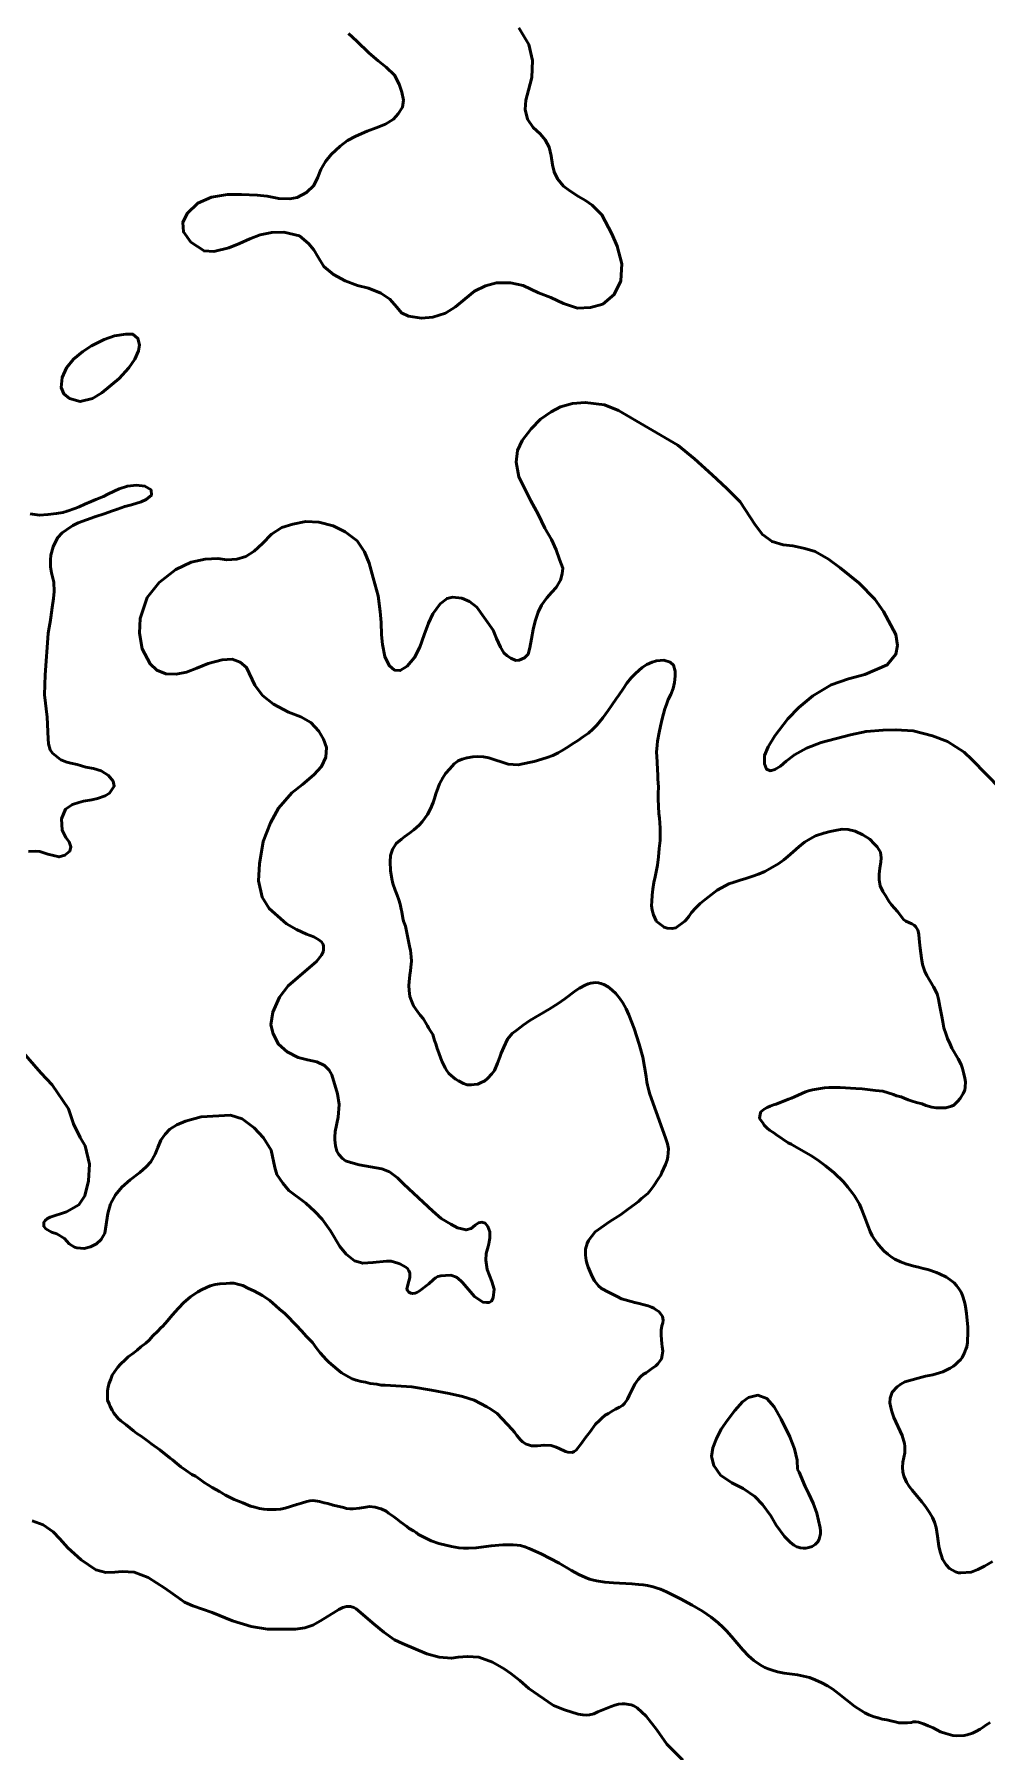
# Model space of a CAD drawing. Header units: metres. Extents: x 531395 to 538605, y 1843190 to 1853105.
# Drawn here: x 536521 to 537443, y 1847196 to 1848858 of the extents above; entities that cross this region are included whole.
import ezdxf

# ---------------------------------------------------------------- set-up
doc = ezdxf.new("R2010")
doc.units = ezdxf.units.M
doc.header["$LTSCALE"] = 4
doc.layers.add('2', color=7, linetype='Continuous', lineweight=53)

msp = doc.modelspace()

# ---------------------------------------------------------------- linework, layer by layer
at = {"layer": '2'}
for points in [[(536825.5, 1848859.05), (536833.58, 1848851.69), (536845.03, 1848840.3), (536854.1, 1848832.72), (536861.84, 1848826.4), (536870.06, 1848818.73), (536874.41, 1848810.07), (536877.05, 1848802.19), (536878.6, 1848794.39), (536877.63, 1848787.81), (536873.55, 1848781.19), (536868.96, 1848776.13), (536861.32, 1848771.37), (536852.26, 1848767.73), (536843.48, 1848764.45), (536832.69, 1848759.86), (536824.67, 1848755.59), (536817.44, 1848750.11), (536808.78, 1848742.1), (536803.2, 1848735.31), (536798.82, 1848727.58), (536795.83, 1848719.91), (536791.89, 1848712.01), (536784.93, 1848705.17), (536775.8, 1848700.23), (536768.71, 1848699.08), (536758.02, 1848699.25), (536746.63, 1848701.7), (536737.24, 1848702.76), (536721.89, 1848703.14), (536708.53, 1848703.1), (536692.86, 1848700.64), (536679.53, 1848694.78), (536669.27, 1848684.75), (536665.29, 1848676.31), (536665.71, 1848667.09), (536672.9, 1848657.15), (536685.73, 1848648.72), (536695.17, 1848648.2), (536709.56, 1848651.48), (536720.03, 1848655.93), (536730.09, 1848660.33), (536740, 1848664.07), (536751.25, 1848666.56), (536762.95, 1848666.94), (536778.03, 1848663.3), (536786.86, 1848655.92), (536792.1, 1848649.84), (536796.17, 1848642.55), (536801.63, 1848633.59), (536810.84, 1848625.72), (536822.23, 1848619.6), (536834.05, 1848615.26), (536844.91, 1848612.64), (536856.9, 1848607.77), (536865.66, 1848602), (536872.27, 1848594.25)], [(537080.39, 1848665.05), (537070.6, 1848683.43), (537061.52, 1848692.94), (537054.86, 1848697.45), (537048.17, 1848701.2), (537039.75, 1848706.9), (537033.51, 1848711.46), (537027.75, 1848718.34), (537024.57, 1848725.3), (537022.82, 1848732.1), (537021.83, 1848740.61), (537019.75, 1848749.21), (537015.91, 1848756.31), (537011.06, 1848761.89), (537004.29, 1848768.22), (536998.72, 1848776.3), (536996.48, 1848785.42), (536997.24, 1848794.67), (536999.79, 1848804.24), (537002.9, 1848816.46), (537003.46, 1848833.01), (537000.17, 1848848.37), (536990.31, 1848864.68)], [(536872.27, 1848594.25), (536876.69, 1848588.62), (536883.73, 1848585.55), (536896.13, 1848583.65), (536907.15, 1848584.39), (536919.28, 1848588.49), (536929.05, 1848594.47), (536938.28, 1848602.23), (536947.54, 1848609.77), (536958.25, 1848615), (536968.8, 1848617.84), (536982.17, 1848617.88), (536994.55, 1848615.22), (537009.5, 1848608.01), (537021.35, 1848603.45), (537033.65, 1848597.76), (537047.1, 1848593.29), (537059.66, 1848593.77), (537071.68, 1848597), (537082.56, 1848606.34), (537089.09, 1848619.71), (537090.2, 1848636.22), (537085.43, 1848653.13), (537080.39, 1848665.05)], [(537086.93, 1848494.32), (537073.25, 1848499.74), (537054.66, 1848502.11), (537042.29, 1848500.89), (537030.82, 1848497.62), (537021.76, 1848493.02), (537011.48, 1848485.9), (537002.23, 1848476.42), (536993.63, 1848465.07), (536989.23, 1848455.62), (536987.87, 1848444.14), (536990.46, 1848430.11), (536996.15, 1848418.26), (537002, 1848406.87), (537009.11, 1848393.89), (537015.63, 1848380.42), (537021.87, 1848369.29), (537026.37, 1848359.36), (537029.7, 1848350.15), (537033.08, 1848341.49), (537032.39, 1848336.23), (537030.65, 1848329.89), (537026.49, 1848322.94), (537022.26, 1848318.57), (537017.41, 1848312.94), (537012.41, 1848305.89), (537009.02, 1848298.92), (537006.34, 1848290.42), (537004.27, 1848282.2), (537002.49, 1848273.38), (537001.14, 1848264.6), (536999.4, 1848258.25), (536995.79, 1848254.92), (536990.58, 1848252.49), (536987.36, 1848252.33), (536982.48, 1848254.46), (536978.97, 1848256.85), (536975.93, 1848259.84), (536972.5, 1848265.26), (536968.63, 1848273.55), (536965.66, 1848281.5), (536949.71, 1848303.8), (536942.7, 1848309.34), (536935.33, 1848312.48), (536926.15, 1848313.57), (536920.91, 1848312.31), (536914.08, 1848307.1), (536907, 1848297.44), (536902.86, 1848288.56), (536898.68, 1848277.18), (536894.58, 1848265.17), (536889.26, 1848255.29), (536882.37, 1848246.84), (536875.44, 1848242.48), (536870.09, 1848243.04), (536864.94, 1848247.51), (536860.59, 1848256.17), (536858.48, 1848267.89), (536857.51, 1848277.15), (536857.1, 1848289.07), (536857.1, 1848289.07), (536856.2, 1848299.64), (536854.09, 1848315.02), (536849.52, 1848332.17), (536845.5, 1848346.36), (536840.86, 1848357.57), (536834.04, 1848367.99), (536822.34, 1848376.87), (536810.59, 1848382.52), (536796.69, 1848386.19), (536784.13, 1848386.67), (536771.68, 1848384.37), (536761.08, 1848380.98), (536750.82, 1848374.62), (536742.37, 1848365.66), (536734.3, 1848358.15), (536725.97, 1848352.77), (536717.4, 1848350.48), (536707.69, 1848349.68), (536699.02, 1848350.94), (536686.9, 1848350.5), (536673.34, 1848347.53), (536658.21, 1848340.38), (536642.21, 1848327.75), (536630.53, 1848313.24), (536623.72, 1848292.94), (536623.22, 1848278.66), (536625.85, 1848263.44), (536633.65, 1848249.15), (536639.88, 1848242.86), (536648.69, 1848239.36), (536658.65, 1848239), (536668.76, 1848241.04), (536678.67, 1848244.78), (536689.79, 1848249.3), (536703.06, 1848252.89), (536713.02, 1848253.5), (536720.69, 1848250.51), (536726.77, 1848245.5), (536734.77, 1848228.54), (536742.2, 1848218.4)], [(537456.9, 1848127.63), (537428.86, 1848156.6), (537421.37, 1848163.5), (537405.17, 1848174.01), (537390.86, 1848179.36), (537371.99, 1848184.07), (537355.36, 1848185.27), (537343, 1848185.02), (537326.45, 1848183.64), (537326.45, 1848183.64), (537311.54, 1848180.19), (537283.08, 1848172.79), (537268.73, 1848167.36), (537257.17, 1848161.06), (537249.16, 1848154.85), (537243.58, 1848150), (537238.25, 1848146.68), (537234.07, 1848145.55), (537230.24, 1848147.05), (537228.13, 1848152.19), (537228.28, 1848160.19), (537231.69, 1848168.88), (537238.15, 1848179.22), (537250.79, 1848195.67), (537261.47, 1848206.72), (537275.04, 1848217.99), (537292.65, 1848228.77), (537309.46, 1848234.38), (537325.34, 1848238.81), (537346.88, 1848248.2), (537355.3, 1848258.34), (537356.8, 1848266.81), (537355.35, 1848277.43), (537343.28, 1848299.74), (537335.02, 1848311.5), (537319.73, 1848327.08), (537301.5, 1848342.11), (537290.18, 1848350.49), (537277.28, 1848357.62), (537267.12, 1848360.65), (537255.5, 1848363.29), (537246.22, 1848364.26), (537235.52, 1848367.33), (537226.1, 1848374.21), (537218.98, 1848383.52), (537204.67, 1848405.68), (537191.62, 1848418.72), (537177.37, 1848431.94), (537160.39, 1848447.33), (537144.2, 1848460.54), (537086.93, 1848494.32)], [(536517.42, 1848394.21), (536526.55, 1848393.02), (536534.59, 1848393.41), (536542.94, 1848394.48), (536549.09, 1848395.43), (536553.1, 1848396.92), (536560.5, 1848399.45), (536564.76, 1848400.97), (536570.34, 1848403.56), (536576.29, 1848406.31), (536580.77, 1848408.12), (536588.27, 1848411.05), (536592.47, 1848413.09), (536598.79, 1848416.01), (536603.48, 1848418.37), (536611.51, 1848421.1), (536620.15, 1848421.94), (536628.34, 1848421.04), (536634.35, 1848417.41), (536634.79, 1848412.38), (536629.78, 1848408.16), (536624.7, 1848405.89), (536615.37, 1848403.02), (536608.91, 1848401.38), (536601.76, 1848398.88), (536596.13, 1848396.81), (536589.98, 1848394.69), (536579.8, 1848391.32), (536563.9, 1848385.49), (536558.58, 1848382.94), (536552.41, 1848378.73), (536548.43, 1848375.8), (536543.89, 1848370.99), (536539.64, 1848362.43), (536537.45, 1848354.1), (536536.91, 1848349.61), (536537.01, 1848342.97), (536538.07, 1848336.96), (536540.12, 1848328.07), (536540.73, 1848319.14), (536539.94, 1848312.27), (536538.69, 1848303.66), (536537.31, 1848293.99), (536536.77, 1848289.49), (536535.58, 1848282.71), (536534.9, 1848278.33), (536531.74, 1848238.31), (536531.11, 1848219.15), (536533.66, 1848197.43), (536534.9, 1848176.39), (536535.05, 1848171.59), (536536.75, 1848165.78), (536539.07, 1848162.52), (536543.68, 1848158.61), (536547.2, 1848156.27), (536552.81, 1848153.9), (536556.85, 1848152.79), (536562.72, 1848151.63), (536571.33, 1848149.21), (536578.8, 1848147.7), (536586.1, 1848145.4), (536593.26, 1848140.86), (536597.79, 1848135.37), (536598.83, 1848130.79), (536594.14, 1848123.75), (536589.97, 1848121.45), (536582.45, 1848118.78), (536576.99, 1848117.52), (536569.06, 1848116.1), (536564.52, 1848114.81), (536558.2, 1848113.05), (536551.56, 1848108.27), (536547.77, 1848099.1), (536548.25, 1848087.95), (536552.03, 1848080.94), (536555.1, 1848076.86), (536556.82, 1848071.97), (536555.6, 1848067.79), (536550.97, 1848063.75), (536545.28, 1848062.19), (536534.4, 1848065.01), (536526.7, 1848067.4), (536522.5, 1848067.71), (536515.6, 1848067.59)], [(536878.72, 1848000), (536878.06, 1848003), (536877.03, 1848009.14), (536876.56, 1848011.63), (536875.48, 1848016.61), (536874.08, 1848020.65), (536872.73, 1848025.07), (536870.71, 1848030.15), (536868.44, 1848036.36), (536867.39, 1848040.9), (536866.08, 1848048.91), (536865.72, 1848057.54), (536866.06, 1848063.54), (536867.97, 1848069.46), (536871.72, 1848075.07), (536876.64, 1848079.53), (536879.98, 1848081.99), (536884.54, 1848085.11), (536888.7, 1848088.31), (536893.88, 1848092.79), (536896.74, 1848096.1), (536901.87, 1848103.17), (536904.86, 1848108.7), (536907.39, 1848114.82), (536908.76, 1848118.61), (536910.05, 1848123.16), (536912.32, 1848129.25), (536913.69, 1848133.04), (536916.65, 1848138.82), (536919.41, 1848142.89), (536923.43, 1848147.37), (536927.64, 1848152.39), (536931.57, 1848155.31), (536935.66, 1848156.95), (536940.31, 1848158.14), (536945.76, 1848159.16), (536950.79, 1848159.35), (536956.13, 1848159.06), (536961.42, 1848158.12), (536980.19, 1848151.91), (536989.77, 1848151.41), (537000.42, 1848153.45), (537005.33, 1848154.67), (537012.74, 1848156.69), (537017.73, 1848158.31), (537023.32, 1848160.38), (537028.59, 1848162.93), (537034.06, 1848166.03), (537038.99, 1848169.32), (537042.47, 1848171.67), (537047.32, 1848174.56), (537053.07, 1848178.59), (537057.74, 1848181.85), (537062.07, 1848185.85), (537065.77, 1848189.65), (537071.67, 1848196.81), (537076.81, 1848203.88), (537080.37, 1848208.95), (537084.57, 1848215.14), (537087.25, 1848218.82), (537091.34, 1848224.86), (537094.98, 1848230.33), (537099.16, 1848235.61), (537103.2, 1848239.83), (537109.91, 1848245.66), (537114.39, 1848248.38), (537119.55, 1848250.79), (537123.55, 1848252.03), (537130.62, 1848252.46), (537136.79, 1848250.59), (537139.96, 1848247.85), (537141.66, 1848242.09), (537141.86, 1848237.06), (537141.15, 1848230.89), (537139.73, 1848225.29), (537137.43, 1848219.45), (537135.03, 1848214.38), (537133.24, 1848209.77), (537131.67, 1848205.45), (537130.41, 1848200.64), (537129.27, 1848195.97), (537127.66, 1848188.66), (537126.29, 1848182.55), (537124.66, 1848174.33), (537124.22, 1848170.27), (537123.68, 1848163.73), (537123.93, 1848159.35), (537124.19, 1848153.81), (537124.5, 1848146.6), (537124.95, 1848141.6), (537125.03, 1848137.59), (537125.52, 1848130.01), (537125.35, 1848123.65), (537125.18, 1848118.45), (537125.41, 1848110.83), (537125.79, 1848104.27), (537126.46, 1848099.56), (537126.97, 1848095.21), (537127.19, 1848089.93), (537127.32, 1848085.41), (537127.02, 1848078)], [(536742.2, 1848218.4), (536752.98, 1848210.06), (536767.46, 1848202.26), (536779.31, 1848197.7), (536789.01, 1848192.14), (536796.76, 1848183.88), (536801.33, 1848176), (536804.3, 1848168.05), (536803.54, 1848158.8), (536799.21, 1848149.67), (536792.06, 1848141.62), (536781.06, 1848132.37), (536770.7, 1848124.16), (536757.86, 1848109.41), (536750.03, 1848095.14), (536742.97, 1848076.97), (536739.31, 1848055.53), (536738.3, 1848039.13), (536741.97, 1848023.28), (536748.62, 1848012.41), (536762.49, 1848000)], [(537127.02, 1848078), (537126.35, 1848070.41), (537125.62, 1848062.16), (537124.72, 1848054.29), (537123.41, 1848047.66), (537122.27, 1848043), (537121.1, 1848037.42), (537120.03, 1848031.08), (537119.29, 1848025.17), (537119.2, 1848019.2), (537118.91, 1848015.02), (537119.53, 1848010.82), (537120.71, 1848006.17), (537123.21, 1848000.24), (537123.37, 1848000)], [(537151.01, 1848000), (537151.88, 1848000.97), (537154.82, 1848004.68), (537157.64, 1848008.25), (537161.28, 1848012.55), (537165.95, 1848016.98), (537170.68, 1848020.9), (537176.62, 1848025.47), (537182.45, 1848029.9), (537186.45, 1848032.31), (537193.5, 1848036.23), (537198.75, 1848037.88), (537204.63, 1848039.72), (537210.02, 1848041.26), (537216, 1848043.25), (537222.36, 1848045.41), (537228.65, 1848048.08), (537235.82, 1848052.15), (537242, 1848055.84), (537247.04, 1848059.28), (537250.8, 1848062.56), (537255.84, 1848067.16), (537261.5, 1848071.96), (537266.82, 1848076.33), (537272.37, 1848079.83), (537277.5, 1848082.49), (537285.47, 1848085.23), (537291.88, 1848086.88), (537296.57, 1848087.81), (537303.29, 1848088.98), (537309.01, 1848088.86), (537316.09, 1848086.97), (537323.49, 1848083.42), (537330.19, 1848079.28), (537334.44, 1848074.98), (537337.24, 1848072.07), (537340.31, 1848066.85), (537341.21, 1848061.26), (537340.78, 1848057.19), (537339.9, 1848051.39), (537339.16, 1848045.48), (537339.16, 1848039.91), (537340.21, 1848034.21), (537342.65, 1848028.79), (537345.17, 1848024.94), (537348.66, 1848019.39), (537351.26, 1848015.93), (537357, 1848009.43), (537361.12, 1848003.76), (537362.63, 1848001.79), (537365.1, 1848000)], [(536801.33, 1847972.4), (536801.43, 1847974.24), (536801.33, 1847975.79), (536801.04, 1847977.53), (536799.4, 1847979.95), (536796.7, 1847982.08), (536791.91, 1847984.88), (536784.92, 1847987.52), (536775.02, 1847992.08), (536765.46, 1847997.34), (536762.49, 1848000)], [(536878.72, 1848000), (536880.57, 1847995.09), (536884.88, 1847974.24), (536885.42, 1847971.87), (536886.17, 1847965.47), (536886.36, 1847961.44), (536885.98, 1847955.45), (536885.58, 1847951.89), (536884.94, 1847948.03), (536884.09, 1847941.44), (536883.99, 1847937.65), (536884.25, 1847933.08), (536884.93, 1847927.21), (536886.49, 1847923.07), (536888.41, 1847918.16), (536892.29, 1847912.66), (536894.86, 1847909.17), (536897.66, 1847905.98), (536902.02, 1847898.65), (536903.04, 1847896.88), (536905.07, 1847893.33), (536907.04, 1847890.31), (536908.79, 1847884.57), (536909.99, 1847881.19), (536911.32, 1847876.75), (536912.88, 1847872.61), (536914.86, 1847867.16), (536916.07, 1847863.79), (536917.44, 1847861.24), (536919.18, 1847857.93), (536920.49, 1847855.92), (536922.76, 1847852.67), (536926.99, 1847848.84), (536929.07, 1847847.18), (536931.99, 1847845.36), (536936.86, 1847842.95), (536940.25, 1847841.72), (536944.58, 1847841.68), (536947.25, 1847841.99), (536950.74, 1847842.13), (536953.29, 1847843.5), (536957.37, 1847845.6), (536960.09, 1847847.81), (536964.16, 1847852.33), (536966.75, 1847855.61), (536969.74, 1847862.44), (536972.03, 1847868.38), (536973.19, 1847872.3), (536975.78, 1847878.01), (536979.48, 1847885.74), (536983.96, 1847891.39), (536988.68, 1847894.91), (536994.65, 1847899.39), (537001.15, 1847903.93), (537019.85, 1847914.99), (537028.3, 1847920.25), (537034.93, 1847924.85), (537045.63, 1847932.8), (537049, 1847935.03), (537054.53, 1847938.09), (537057.33, 1847939.29), (537059.94, 1847940.03), (537062.47, 1847940.41), (537064.99, 1847940.53), (537067.48, 1847940.35), (537069.89, 1847939.83), (537072.73, 1847938.79), (537076.72, 1847936.56), (537080.8, 1847933.35), (537084.24, 1847929.86), (537088.05, 1847925.18), (537090.94, 1847920.87), (537094.15, 1847915.21), (537096.96, 1847909.39), (537102.13, 1847896.21), (537107, 1847881.13), (537110.34, 1847868.32), (537113.68, 1847849.67), (537114.29, 1847844.33), (537114.9, 1847841.43), (537116.05, 1847836.16), (537117.02, 1847832.48), (537129.34, 1847798.5), (537132.46, 1847790.21), (537134.21, 1847784.47), (537135.3, 1847779.73), (537134.56, 1847772.08), (537133.87, 1847768.75), (537132.47, 1847764.54), (537128.77, 1847756.81), (537127.71, 1847754.25), (537125.65, 1847751.04), (537120.59, 1847743.43), (537117.76, 1847739.85), (537115.16, 1847736.58), (537109.26, 1847731.57), (537106.07, 1847728.77), (537102.35, 1847725.9)], [(537123.37, 1848000), (537130.94, 1847994.21), (537133.87, 1847993.4), (537138.67, 1847992.87), (537142.4, 1847993.67), (537151.01, 1848000)], [(537301.36, 1847839.17), (537316.56, 1847838.23), (537322.62, 1847837.64), (537335.72, 1847836.04), (537342.62, 1847835.39), (537352.88, 1847832.13), (537355.97, 1847831.13), (537360.44, 1847830.01), (537363.3, 1847828.71), (537367.29, 1847826.99), (537371.22, 1847825.81), (537375.15, 1847824.63), (537380.74, 1847823.1), (537384.44, 1847821.62), (537390.03, 1847820.09), (537394.44, 1847819.51), (537400.15, 1847819.34), (537403.66, 1847819.47), (537409.19, 1847820.91), (537411.5, 1847821.99), (537414.89, 1847825.63), (537417.56, 1847828.37), (537420.52, 1847833.32), (537422.06, 1847836.47), (537422.53, 1847839.51), (537422.75, 1847844.69), (537422.09, 1847848.14), (537421.06, 1847852.36), (537419.68, 1847857.35), (537418.42, 1847861.28), (537415.61, 1847866.92), (537409.58, 1847877.08), (537407.78, 1847880.94), (537405.27, 1847886.35), (537404.01, 1847890.27), (537401.91, 1847896.81), (537400.7, 1847902.64), (537399.86, 1847907.69), (537398.59, 1847914.06), (537397.93, 1847917.5), (537396.65, 1847924.66), (537395.33, 1847929.57), (537391.78, 1847936.37), (537385.37, 1847947.41), (537383.46, 1847951.36), (537381.96, 1847955.3), (537381.24, 1847957.99), (537380.02, 1847964.22), (537378.76, 1847974.04), (537378.3, 1847979.83), (537377.46, 1847986.8), (537377.08, 1847989.21), (537376.53, 1847991.15), (537375.74, 1847992.84), (537374.65, 1847994.51), (537373.12, 1847996.2), (537370.82, 1847997.57), (537365.1, 1848000)], [(536947.43, 1847636.85), (536955.65, 1847631.35), (536959.14, 1847631.1), (536961.63, 1847631.1), (536963.88, 1847632.35), (536965.37, 1847635.6), (536966.62, 1847643.85), (536964.37, 1847651.34), (536959.64, 1847662.84), (536958.4, 1847672.08), (536958.89, 1847678.33), (536960.7, 1847685.24), (536961.24, 1847687.6), (536962.05, 1847691.61), (536962.39, 1847693.36), (536962.34, 1847699.39), (536960.32, 1847704.65), (536957.83, 1847707.6), (536954.58, 1847708.62), (536951.32, 1847707.92), (536948.23, 1847705.73), (536944.3, 1847702.47), (536944.3, 1847702.47), (536939.27, 1847701.24), (536931.08, 1847703.09), (536924.63, 1847706.66), (536915.14, 1847712.24), (536907, 1847719.27), (536878.97, 1847745.34), (536873.08, 1847751.55), (536865.17, 1847757.43), (536857.62, 1847760.32), (536835.84, 1847764.05), (536827.69, 1847766.45), (536822.57, 1847768.11), (536819.54, 1847770.47), (536816.22, 1847774.06), (536814.29, 1847777.39), (536813.46, 1847780.02), (536812.91, 1847782.51), (536812.64, 1847785.41), (536812.36, 1847788.32), (536812.36, 1847790.95), (536812.58, 1847796.39), (536815.59, 1847810.42), (536816.45, 1847822.49), (536814.91, 1847832.98), (536809.46, 1847851.21), (536806.67, 1847855.74), (536802.27, 1847860.19), (536794.74, 1847863.84), (536785.79, 1847865.71), (536776.67, 1847868.1), (536766.22, 1847873.68), (536757.84, 1847880.9), (536752.47, 1847890.95), (536750.39, 1847899.55), (536752.18, 1847912.04), (536758.59, 1847926.48), (536767.14, 1847937.28), (536776.42, 1847945.57), (536794.46, 1847961.03), (536799.47, 1847967.11), (536800.95, 1847970.46), (536801.33, 1847972.4)], [(536504.16, 1847880.38), (536527.78, 1847853.36), (536538.64, 1847841.48), (536554.36, 1847818.4), (536559.37, 1847804), (536565.65, 1847790.71), (536570.47, 1847782.65), (536574.9, 1847764.84), (536573.87, 1847748.66), (536570.37, 1847734.24), (536564.38, 1847725.46), (536552.45, 1847718.69), (536536.71, 1847713.64), (536534.11, 1847712.17), (536531.83, 1847710.2), (536530.52, 1847708.41), (536530.52, 1847706.61), (536530.52, 1847704.81), (536531.17, 1847703.83), (536532.48, 1847702.36), (536537.9, 1847699.11), (536543.07, 1847697.34), (536550.58, 1847692.93), (536555.27, 1847687.87), (536560.39, 1847684.58), (536562.62, 1847683.97), (536569.5, 1847683.16), (536575.66, 1847684.84), (536581.56, 1847687.9), (536586.15, 1847691.99), (536589.55, 1847697.99), (536592.61, 1847717.2), (536595.21, 1847726.34)], [(537362.07, 1847467.19), (537361.78, 1847471.45), (537362.2, 1847476.45), (537363.87, 1847485.43), (537364.08, 1847489.26), (537364, 1847491.87), (537363.64, 1847494.47), (537361.31, 1847502.13), (537353.24, 1847519.77), (537351.38, 1847525.35), (537350.35, 1847529.27), (537349.53, 1847533.81), (537349.73, 1847538.56), (537351.59, 1847544.14), (537356.74, 1847549.5), (537360.03, 1847551.98), (537364.15, 1847554.25), (537383.86, 1847559.62), (537391.01, 1847561.02), (537400.72, 1847564), (537407.83, 1847567.41), (537411.14, 1847569.3), (537413.12, 1847570.94), (537416.03, 1847573.78), (537417.81, 1847575.66), (537419.44, 1847577.73), (537420.24, 1847579.02), (537421.49, 1847581.59), (537423.07, 1847585.68), (537423.9, 1847588.15), (537424.76, 1847592.27), (537425.15, 1847602.8), (537425.04, 1847607.2), (537423.81, 1847620.32), (537422.85, 1847627), (537422.08, 1847630.45), (537420.55, 1847635.73), (537419.82, 1847637.82), (537418.44, 1847640.89), (537416.76, 1847643.81), (537414.17, 1847647.39), (537411.76, 1847649.86), (537409.08, 1847652.1), (537404.32, 1847655.34), (537397.51, 1847658.81), (537394.64, 1847660.07), (537386.23, 1847662.89), (537381.88, 1847663.86), (537377.22, 1847665.13), (537372.85, 1847666.02), (537364.96, 1847668.25), (537359.79, 1847670.22), (537354.49, 1847672.83), (537350.89, 1847675.17), (537347.5, 1847677.76), (537344.11, 1847680.76), (537340.76, 1847684.18), (537337.45, 1847688.08), (537334.27, 1847692.47), (537332.54, 1847695.41), (537330.5, 1847699.72), (537328.07, 1847705.51), (537325.41, 1847713.36), (537321.74, 1847722.22), (537319.97, 1847726.05), (537315.15, 1847734.12), (537313.32, 1847736.91), (537308.81, 1847742.74), (537304.62, 1847747.69), (537295.6, 1847756.57), (537287.06, 1847763.37), (537279.39, 1847769.05), (537273.03, 1847773.15), (537257.16, 1847782.2), (537253.94, 1847784.27), (537251.08, 1847785.58), (537239.64, 1847793.22), (537237.25, 1847795.12), (537233.14, 1847797.9), (537230.76, 1847799.8), (537227.71, 1847802.71), (537226.4, 1847804.73), (537223.47, 1847809), (537223.82, 1847813.11), (537224.65, 1847815.37), (537227.85, 1847818.18), (537230.64, 1847819.85), (537233.5, 1847820.99), (537236.88, 1847822.19), (537239.5, 1847823.03), (537251.45, 1847827.64), (537254.3, 1847828.78), (537257.15, 1847829.92), (537267.87, 1847834.8), (537270.79, 1847835.72), (537274.62, 1847836.71), (537280.43, 1847837.89), (537286.25, 1847838.69), (537290.45, 1847839.03), (537294.96, 1847839.2), (537301.36, 1847839.17)], [(536595.21, 1847726.34), (536599.9, 1847735.19), (536606.16, 1847742.59), (536614.19, 1847749.56), (536623.37, 1847756.77), (536629.73, 1847762.36), (536634.13, 1847767.18), (536638.33, 1847774.67), (536641.04, 1847781.02), (536643.77, 1847788.13), (536648.05, 1847794.02), (536652.69, 1847798.65), (536659.19, 1847802.96), (536667.62, 1847806.52), (536682.99, 1847810.57), (536711.27, 1847812.12), (536722.57, 1847808.58), (536734.24, 1847799.91), (536743.35, 1847790.19), (536750.76, 1847778.33), (536754.19, 1847761.7), (536756.29, 1847754.83), (536761.79, 1847746.41), (536767.78, 1847739.35), (536784.28, 1847727.25), (536792.97, 1847719.2), (536800.01, 1847711.5), (536807.98, 1847700.35), (536817.09, 1847685.03), (536823.1, 1847677.75), (536831.41, 1847671.16), (536839.32, 1847668.96), (536849.06, 1847669.55), (536862.31, 1847671.1), (536864.49, 1847671.1), (536866.9, 1847670.86), (536870.15, 1847670.02), (536873.41, 1847668.93), (536875.08, 1847668.25), (536881.01, 1847665.06), (536882.58, 1847663.73), (536884.03, 1847661.79), (536884.75, 1847659.61), (536884.75, 1847657.8), (536884.75, 1847655.26), (536882.94, 1847647.93), (536882.1, 1847643.77), (536882.7, 1847642.44), (536883.79, 1847640.98), (536885.72, 1847640.02), (536887.52, 1847639.65), (536889.94, 1847639.9), (536891.63, 1847640.5), (536893.92, 1847641.83), (536903.41, 1847648.92), (536907.88, 1847653.29), (536909.83, 1847654.79), (536912.13, 1847656.17), (536914.99, 1847656.86), (536919.47, 1847657.2), (536924.63, 1847657.32), (536930.03, 1847655.44), (536934.25, 1847652.09), (536935.97, 1847650.34), (536947.43, 1847636.85)], [(537102.35, 1847725.9), (537096.61, 1847721.73), (537088.63, 1847715.94), (537078.58, 1847709.36), (537064.34, 1847699.33), (537057.74, 1847691), (537056.45, 1847688.15), (537054.93, 1847682.56), (537054.78, 1847676.87), (537055.4, 1847671.54), (537056.6, 1847668.16), (537057.51, 1847665.02), (537060.44, 1847658.34), (537061.58, 1847655.49), (537063.62, 1847651.95), (537067.44, 1847646.98), (537070.41, 1847644.62), (537077.31, 1847641.1), (537085.63, 1847636.93), (537089.67, 1847634.69), (537102.6, 1847630.95), (537106.96, 1847630.04), (537111.69, 1847628.76), (537115.5, 1847627.67), (537118.78, 1847626.39), (537120.96, 1847625.48), (537123.69, 1847623.66), (537125.87, 1847622.2), (537128.05, 1847619.46), (537129.5, 1847617.28), (537130.05, 1847613.99), (537129.87, 1847611.26), (537128.78, 1847608.34), (537128.05, 1847604.33), (537128.05, 1847599.23), (537128.79, 1847591.11), (537129.09, 1847588.45), (537129.89, 1847583.94), (537129.25, 1847580.09), (537128.32, 1847576.46), (537126.97, 1847574.14), (537125.08, 1847571.76), (537122.9, 1847569.62), (537118.64, 1847566.69), (537113.68, 1847562.87), (537111.14, 1847561.5), (537108.42, 1847559.29), (537105.76, 1847556.55), (537102.52, 1847551.85), (537101, 1847548.7), (537098.35, 1847543.53), (537097.3, 1847540.97), (537095.53, 1847537.52), (537092.53, 1847533.12), (537090.58, 1847531.27), (537087.8, 1847529.6), (537083.96, 1847527.8), (537080.17, 1847525.47), (537077.16, 1847523.5), (537074.08, 1847522.06), (537070.66, 1847518.96), (537068.47, 1847516.81), (537064.58, 1847513.12), (537058.98, 1847505.44), (537056.38, 1847502.17), (537054.26, 1847499.49), (537051.26, 1847495.09), (537045.84, 1847488.24), (537043.83, 1847486.93), (537042.05, 1847485.91), (537037.96, 1847486.25), (537035.46, 1847486.77), (537029.46, 1847489.59), (537026.61, 1847490.88), (537021.56, 1847492.45), (537014.74, 1847493.01), (537011.54, 1847492.64), (537008.34, 1847492.27), (537002.64, 1847492.42), (536999.85, 1847493.18), (536997.59, 1847494), (536994.08, 1847496.3), (536992, 1847497.95), (536988.54, 1847502.14), (536986.27, 1847505.39), (536984.06, 1847508.11), (536969.28, 1847523.7), (536963.39, 1847527.88), (536959.35, 1847530.11), (536947.27, 1847536.56), (536935.87, 1847540.16), (536922.79, 1847542.91), (536905.7, 1847546.08), (536886.71, 1847549.26), (536860.98, 1847550.87), (536857.19, 1847550.97), (536853.03, 1847551.84), (536846.44, 1847552.7), (536841.99, 1847553.81), (536837.6, 1847554.38)], [(536837.6, 1847554.38), (536832.85, 1847555.72), (536829.17, 1847557.19), (536823.4, 1847560.3), (536818.76, 1847563.01), (536814.89, 1847566.07), (536806.49, 1847573.21), (536804.35, 1847575.39), (536798.15, 1847582.24), (536794.39, 1847586.67), (536790.51, 1847592.17), (536784.67, 1847598.25), (536780.32, 1847603.15), (536774.48, 1847609.23), (536772.63, 1847611.18), (536767.38, 1847616.79), (536763.99, 1847620.45), (536758.63, 1847624.69), (536755.29, 1847627.82), (536749.28, 1847633.07), (536742.26, 1847637.66), (536737.92, 1847640.13), (536733.87, 1847642.37), (536728.76, 1847644.48), (536723.29, 1847647.36), (536719.37, 1847648.52), (536714.39, 1847649.57), (536710.59, 1847649.67), (536707.09, 1847649.53), (536700.93, 1847649.09), (536696.42, 1847648.3), (536691.69, 1847647.21), (536683.99, 1847643.61), (536679.67, 1847641.22), (536672.64, 1847636.62), (536666.26, 1847631.01), (536660.95, 1847625.53), (536657.35, 1847621.6), (536653.05, 1847616.78), (536650.22, 1847613.2), (536645.67, 1847608.08), (536643.96, 1847606.53), (536640.83, 1847603.2), (536636.23, 1847598.61), (536632.63, 1847594.68), (536629.21, 1847591.58), (536624.48, 1847588.06), (536621.05, 1847584.96), (536617.57, 1847582.39), (536612.37, 1847578.27), (536609.18, 1847575.47), (536604.81, 1847571.18), (536602.16, 1847568.44), (536598.92, 1847563.74), (536596.86, 1847560.53), (536595.39, 1847556.84), (536593.69, 1847552.86), (536592.76, 1847549.24), (536592.12, 1847545.38), (536592.21, 1847539.98), (536592.35, 1847536.49), (536593.85, 1847532.88), (536594.69, 1847530.27), (536596.72, 1847526.72), (536598.39, 1847523.94), (536602.51, 1847518.74), (536605.19, 1847516.62), (536610.25, 1847512.61), (536617.39, 1847506.95), (536620.67, 1847504.36), (536624.77, 1847501.59), (536630.96, 1847497.17), (536635.13, 1847493.87), (536642.81, 1847488.28), (536652.93, 1847480.26), (536655.01, 1847478.61), (536659.18, 1847475.31), (536663.34, 1847472.01), (536668.34, 1847468.53), (536673.93, 1847464.58), (536677.38, 1847462.82), (536681.79, 1847459.82), (536685.65, 1847456.75), (536690, 1847454.28), (536693.51, 1847451.99), (536700.7, 1847448.22), (536706.53, 1847444.58), (536714.85, 1847440.4), (536723.35, 1847437.07), (536730.64, 1847433.94), (536734.93, 1847432.76), (536739.38, 1847431.72), (536743.53, 1847430.97), (536747.09, 1847430.53), (536750.94, 1847430.53), (536755.53, 1847430.68), (536759.68, 1847431.12), (536764.13, 1847431.86), (536775.42, 1847435.53), (536779.87, 1847436.86), (536785.08, 1847438.55)], [(537448.86, 1847380.18), (537441.18, 1847375.98), (537434.66, 1847372.48), (537428.14, 1847370.14), (537418.06, 1847369.21), (537415.87, 1847369.5), (537413.07, 1847370.26), (537407.16, 1847373.54), (537404.01, 1847377.14), (537400.43, 1847382.59), (537399.44, 1847385.92), (537398.2, 1847389.76), (537397.06, 1847395.16), (537395.74, 1847404.71), (537394.23, 1847413.14), (537392.58, 1847418.24), (537390.65, 1847422.76), (537387.97, 1847427.67), (537383.98, 1847433.63), (537380.52, 1847438.12), (537371.01, 1847449.41), (537368.62, 1847452.66), (537365.66, 1847457.26), (537364.57, 1847459.38), (537363.44, 1847462.14), (537362.79, 1847464.11), (537362.07, 1847467.19)], [(536785.08, 1847438.55), (536787.98, 1847439.15), (536790.94, 1847439.23), (536795.34, 1847438.65), (536797.53, 1847438.37), (536801.98, 1847437.26), (536805.61, 1847436.33), (536810.65, 1847434.75), (536820.73, 1847432.46), (536823.7, 1847431.72), (536826.81, 1847431.27), (536829.92, 1847431.27), (536836.11, 1847432.03), (536842.21, 1847433.01), (536845.95, 1847433.44), (536851.4, 1847432.99), (536854.49, 1847432), (536857.28, 1847431.24), (536861.86, 1847429.07), (536864.24, 1847427.18), (536868.94, 1847423.94), (536871.62, 1847421.82), (536876.09, 1847418.28), (536881.98, 1847414.1), (536884.36, 1847412.21), (536888.4, 1847409.98), (536891.02, 1847408.39), (536893.4, 1847406.5), (536899.02, 1847403.7), (536905.67, 1847400.37), (536912.98, 1847397.83), (536925.04, 1847394.89), (536928.64, 1847394.19), (536932.32, 1847393.7), (536936.66, 1847393.35), (536941.78, 1847393.2), (536948.94, 1847393.57), (536963.7, 1847395.36), (536974.77, 1847396.35), (536979.36, 1847396.54), (536984.88, 1847396.51), (536988.66, 1847396.26), (536991.99, 1847395.76), (536996.29, 1847394.55), (537000.43, 1847393.06), (537011.88, 1847387.75), (537029.43, 1847378.73), (537041.41, 1847371.77), (537048.56, 1847367.8), (537054.88, 1847364.8), (537058.87, 1847363.29), (537061.38, 1847362.54), (537065.58, 1847361.59), (537073.55, 1847360.39), (537081.86, 1847359.74), (537099.83, 1847358.76), (537106.35, 1847358.22), (537110.85, 1847357.67), (537115.03, 1847356.97), (537120.3, 1847355.8), (537124.24, 1847354.62), (537127.45, 1847353.46), (537133.25, 1847351.03), (537137.21, 1847349.1), (537146.77, 1847344.17), (537158.17, 1847338.04), (537168.24, 1847332.14), (537172.5, 1847329.34), (537176.65, 1847326.36), (537183.21, 1847320.99), (537187.93, 1847316.64), (537191.32, 1847313.26), (537196.37, 1847307.67), (537207.12, 1847294.96), (537212.71, 1847289.13), (537217.78, 1847284.65), (537221.96, 1847281.69), (537225.53, 1847279.52), (537228.6, 1847277.91), (537231.69, 1847276.59), (537235.55, 1847275.2), (537240.71, 1847273.63), (537247.13, 1847272.32), (537260.03, 1847270.5), (537265.82, 1847269.49), (537271.65, 1847267.99), (537277.32, 1847265.95), (537283.65, 1847263.07), (537289.26, 1847259.89), (537294.26, 1847256.79), (537300.24, 1847252.39), (537315.69, 1847240.1), (537321.59, 1847236.15), (537325.37, 1847233.97), (537329.23, 1847232.06), (537334.2, 1847230.14), (537338.16, 1847228.91), (537342.18, 1847227.91), (537346.59, 1847227.14), (537358.38, 1847224.17), (537361.88, 1847224.3)], [(536798.29, 1847322.84), (536791.01, 1847318.57), (536783.21, 1847316.11), (536774.09, 1847314.99), (536765.62, 1847314.77), (536757.83, 1847314.77), (536747.04, 1847314.95), (536731.32, 1847317.55), (536713.35, 1847322.9), (536693.54, 1847331.06), (536674.67, 1847337.32), (536669.7, 1847339.81), (536666.79, 1847340.98), (536663.14, 1847343.47), (536647.71, 1847354.42), (536631.63, 1847364.84), (536617.89, 1847369.93), (536606.28, 1847370.63), (536599.33, 1847370.15), (536590.53, 1847369.78), (536580.96, 1847372.33), (536566.59, 1847381.98), (536553.93, 1847393.56), (536546.22, 1847402.37), (536539.52, 1847409.03), (536529.8, 1847415.77), (536519.3, 1847419.83)], [(537149.02, 1847188.13), (537133.53, 1847203.69), (537123.86, 1847217.34), (537113.58, 1847230.7), (537104.89, 1847238.65), (537101.61, 1847240.67), (537099.06, 1847241.63), (537096.94, 1847242.06), (537093.02, 1847242.48), (537090.47, 1847242.48), (537086.87, 1847242.16), (537083.37, 1847241.31), (537079.87, 1847240.14), (537066.83, 1847234.72), (537063.01, 1847233.02), (537058.67, 1847231.96), (537055.91, 1847231.74), (537052.3, 1847231.85), (537047.83, 1847232.56), (537034.64, 1847236.63), (537024, 1847241), (537009.27, 1847250.94), (537000.2, 1847257.54), (536991.23, 1847265.23), (536982.68, 1847272), (536976.13, 1847276.41), (536964.94, 1847282.77), (536951.77, 1847287.6), (536940.56, 1847288.56), (536931.5, 1847287.62), (536925.15, 1847286.67), (536913.15, 1847287.87), (536901.45, 1847291.14), (536877.69, 1847300.89), (536870.15, 1847304.54), (536859.71, 1847311.85), (536850.64, 1847319.42), (536832.99, 1847334.68), (536830.51, 1847335.85), (536827.52, 1847336.68), (536823.55, 1847336.68), (536820.07, 1847335.85), (536816.09, 1847334.02), (536813.44, 1847332.19), (536798.29, 1847322.84)], [(537361.88, 1847224.3), (537364.31, 1847224.32), (537366.74, 1847224.33), (537370.24, 1847224.46), (537372.31, 1847225.24), (537374.74, 1847225.25), (537377.24, 1847224.73), (537381.99, 1847223.39), (537386.57, 1847221.22), (537391.38, 1847219.34), (537398.57, 1847215.58), (537403.62, 1847214.01), (537410.33, 1847212.08), (537414.42, 1847211.74), (537421.42, 1847212.02), (537424.32, 1847212.62), (537429.53, 1847214.31), (537432.61, 1847215.75), (537436.93, 1847218.14), (537439.94, 1847220.11), (537442.43, 1847222.02), (537446.74, 1847224.41)]]:
    msp.add_lwpolyline(points, dxfattribs=at)
for points in [[(536609.93, 1848568.06), (536599.11, 1848566.59), (536588.86, 1848562.92), (536576.76, 1848556.67), (536568.32, 1848551.38), (536559.37, 1848543.98), (536552.57, 1848535.65), (536548.29, 1848526.1), (536547.34, 1848516.61), (536549.81, 1848510.21), (536555.48, 1848505.91), (536565.86, 1848502.91), (536577.57, 1848505.99), (536586.86, 1848511.38), (536603.59, 1848525.18), (536612.74, 1848535.51), (536618.77, 1848543.86), (536622.38, 1848551.82), (536623.2, 1848557.74), (536621.73, 1848563.93), (536616.6, 1848568.18)], [(537260.26, 1847469.44), (537259.76, 1847478.33), (537257.2, 1847489.25), (537252.7, 1847501.12), (537244.39, 1847517.94), (537237.5, 1847529.97), (537230.3, 1847538.19), (537221.86, 1847541.2), (537212.53, 1847538.93), (537206.88, 1847534.72), (537199.42, 1847526.52), (537192.32, 1847517.08), (537186.31, 1847508.51), (537181.77, 1847499.36), (537178.19, 1847490.22), (537176.88, 1847481.98), (537178.98, 1847473.17), (537185.67, 1847463.81), (537196.54, 1847456.56), (537207.66, 1847450.84), (537218.78, 1847443.18), (537226.34, 1847435.65), (537234.43, 1847424.41), (537239.44, 1847415.61), (537247.51, 1847404.59), (537252.94, 1847399.04), (537256.5, 1847396.09), (537259.6, 1847394.38), (537263, 1847393.45), (537265.48, 1847393.3), (537268.11, 1847393.3), (537271.21, 1847393.92), (537274.15, 1847395), (537277.24, 1847396.71), (537279.88, 1847399.5), (537281.11, 1847401.83), (537282.51, 1847406.95), (537282.51, 1847409.9), (537282.04, 1847413.01), (537278.95, 1847427.2), (537275.14, 1847436.79), (537270.96, 1847445.89), (537267.45, 1847452.92), (537261.85, 1847466.83)]]:
    msp.add_lwpolyline(points, close=True, dxfattribs=at)

doc.saveas('drawing.dxf')
